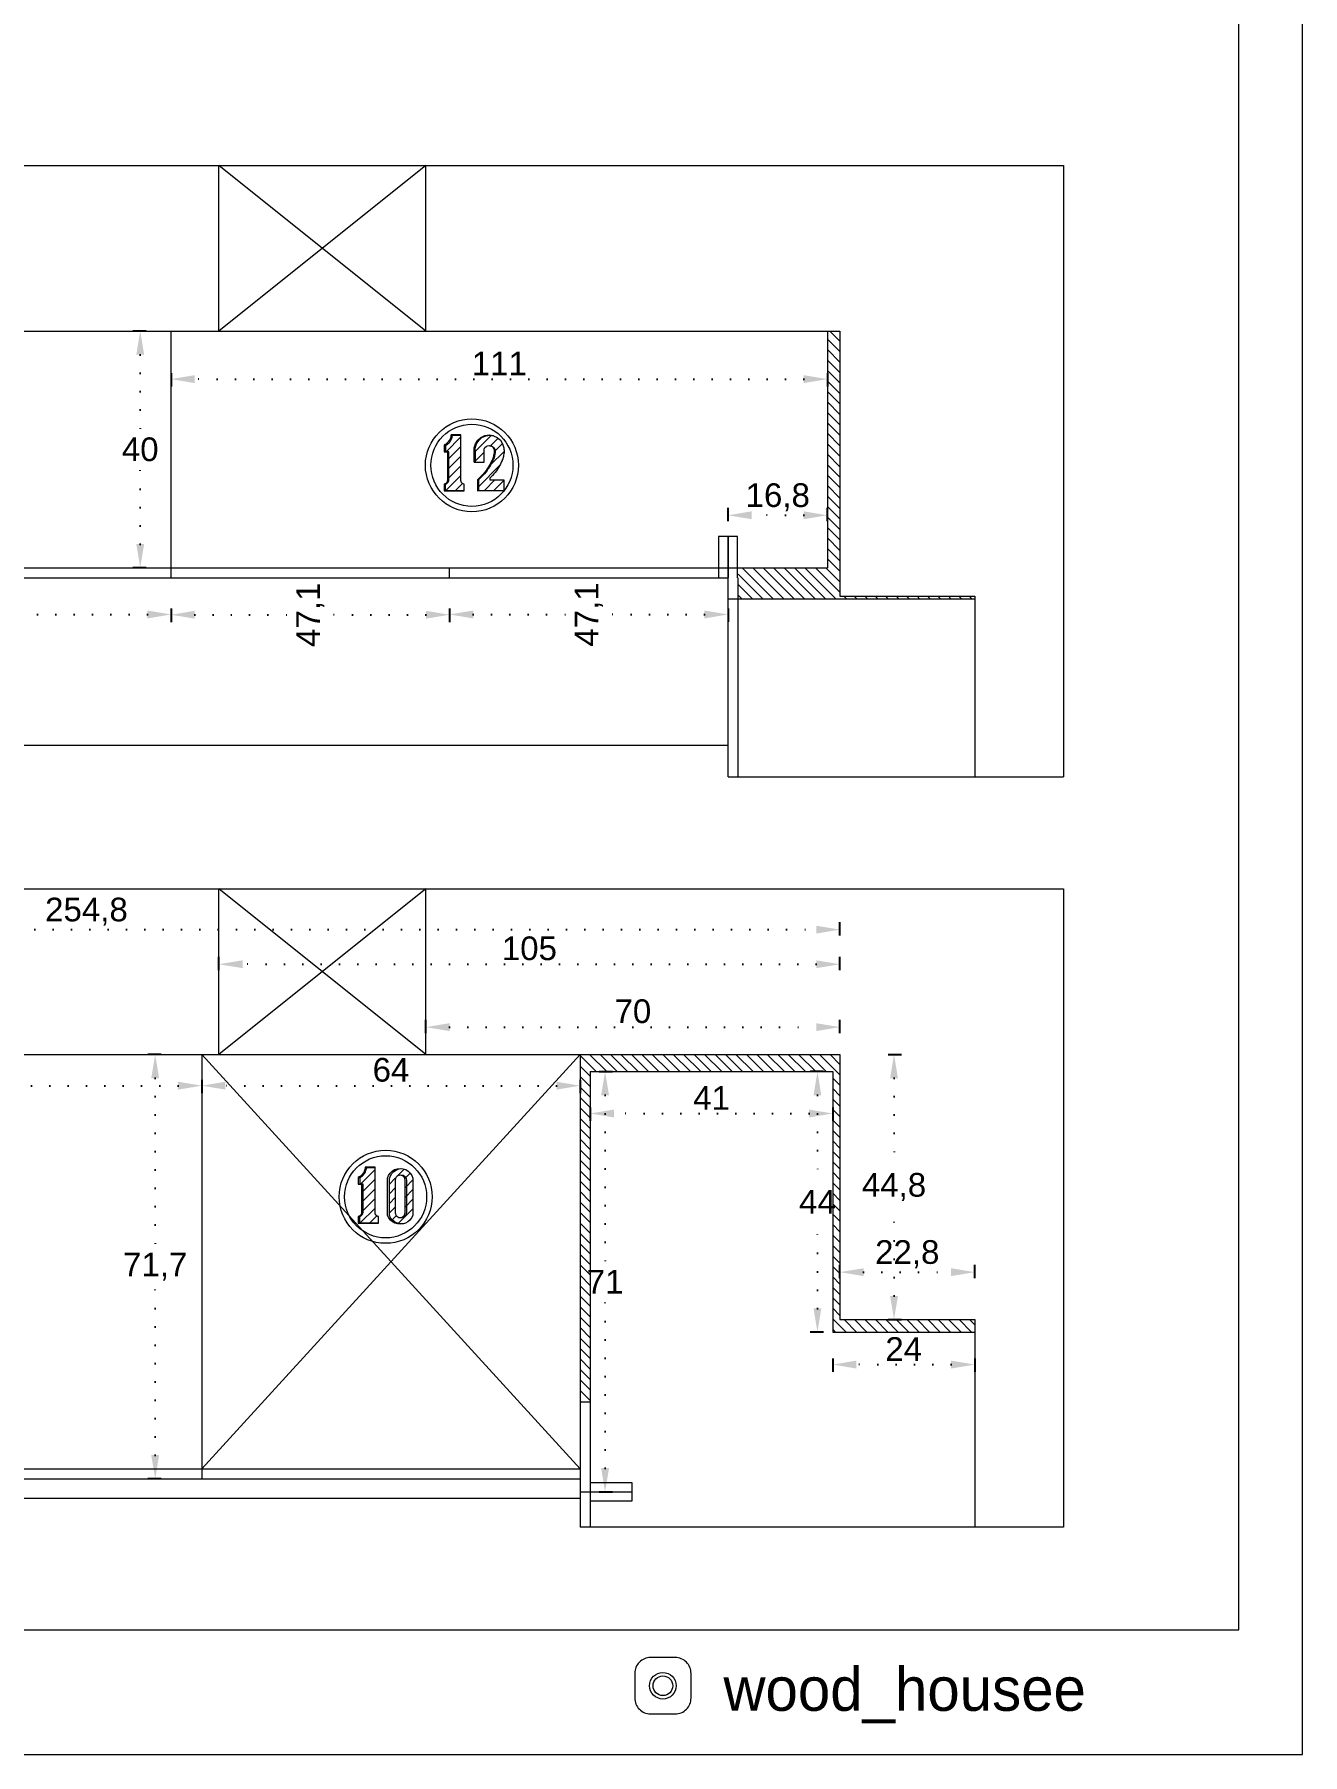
# Model space of a CAD drawing. Header units: inches. Extents: x 352 to 11605, y -941 to 2503.
# Drawn here: x 7862.2 to 8076.6, y -153.6 to 137.1 of the extents above; entities that cross this region are included whole.
import ezdxf

# ---------------------------------------------------------------- set-up
doc = ezdxf.new("R2010")
doc.units = ezdxf.units.IN
doc.header["$MEASUREMENT"] = 0
doc.linetypes.add('ACAD_ISO07W100', pattern=[3, 0, -3])
doc.styles.get("Standard").update_dxf_attribs({"font": 'arial.ttf'})
doc.dimstyles.new('ISO-25', dxfattribs={"dimtxt": 4, "dimasz": 4, "dimexe": 1.25, "dimexo": 0.625, "dimtad": 1, "dimtih": 1, "dimtoh": 1, "dimdec": 1, "dimtxsty": 'Standard', "dimcen": 2.5, "dimadec": 0, "dimazin": 0, "dimtfac": 1, "dimtdec": 1, "dimtmove": 0, "dimatfit": 3, "dimfxl": 1, "dimfxlon": 1, "dimarcsym": 0})
pattern_1 = [(45, (7334.9916, 486.5306), (-0.8148213, 0.8148213), [])]
pattern_2 = [(45, (7384.1355, 610.7488), (-0.8148213, 0.8148213), [])]

# ---------------------------------------------------------------- blocks, each defined once
blk = doc.blocks.new('*D234')
at = {"color": 0, "lineweight": -2, "transparency": 16777216}
for p, q in [((7928.39, -31.7), (7928.39, -29.45)), ((7998.39, -31.7), (7998.39, -29.45))]:
    blk.add_line(p, q, dxfattribs=at)
at = {"color": 0, "linetype": 'ACAD_ISO07W100', "lineweight": -2, "transparency": 16777216}
blk.add_line((7932.39, -30.7), (7994.39, -30.7), dxfattribs=at)
at = {"color": 0, "transparency": 16777216}
for points in [[(7932.39, -30.03), (7932.39, -31.36), (7928.39, -30.7)], [(7994.39, -30.03), (7994.39, -31.36), (7998.39, -30.7)]]:
    blk.add_solid(points, dxfattribs=at)
at = {"layer": 'Defpoints', "color": 0, "transparency": 16777216}
for p in [(7998.39, -30.7), (7928.39, -35.32), (7998.39, -35.32)]:
    blk.add_point(p, dxfattribs=at)
at = {"color": 0, "lineweight": 20, "transparency": 16777216, "insert": (7963.39, -28.03), "char_height": 4, "attachment_point": 5}
blk.add_mtext('70', dxfattribs=at)
blk = doc.blocks.new('*D235')
at = {"color": 0, "lineweight": -2, "transparency": 16777216}
for p, q in [((7893.39, -21.07), (7893.39, -18.82)), ((7998.39, -21.07), (7998.39, -18.82))]:
    blk.add_line(p, q, dxfattribs=at)
at = {"color": 0, "linetype": 'ACAD_ISO07W100', "lineweight": -2, "transparency": 16777216}
blk.add_line((7994.39, -20.07), (7897.39, -20.07), dxfattribs=at)
at = {"color": 0, "transparency": 16777216}
for points in [[(7897.39, -19.4), (7897.39, -20.73), (7893.39, -20.07)], [(7994.39, -19.4), (7994.39, -20.73), (7998.39, -20.07)]]:
    blk.add_solid(points, dxfattribs=at)
at = {"layer": 'Defpoints', "color": 0, "transparency": 16777216}
for p in [(7893.39, -20.07), (7893.39, -35.32), (7998.39, -35.32)]:
    blk.add_point(p, dxfattribs=at)
at = {"color": 0, "lineweight": 20, "transparency": 16777216, "insert": (7945.89, -17.4), "char_height": 4, "attachment_point": 5}
blk.add_mtext('105', dxfattribs=at)
blk = doc.blocks.new('*D236')
at = {"color": 0, "lineweight": -2, "transparency": 16777216}
for p, q in [((7743.59, -15.22), (7743.59, -12.97)), ((7998.39, -15.22), (7998.39, -12.97))]:
    blk.add_line(p, q, dxfattribs=at)
at = {"color": 0, "linetype": 'ACAD_ISO07W100', "lineweight": -2, "transparency": 16777216}
blk.add_line((7747.59, -14.22), (7994.39, -14.22), dxfattribs=at)
at = {"color": 0, "transparency": 16777216}
for points in [[(7747.59, -13.56), (7747.59, -14.89), (7743.59, -14.22)], [(7994.39, -13.56), (7994.39, -14.89), (7998.39, -14.22)]]:
    blk.add_solid(points, dxfattribs=at)
at = {"layer": 'Defpoints', "color": 0, "transparency": 16777216}
for p in [(7998.39, -14.22), (7743.59, -35.32), (7998.39, -35.32)]:
    blk.add_point(p, dxfattribs=at)
at = {"color": 0, "lineweight": 20, "transparency": 16777216, "insert": (7870.99, -11.19), "char_height": 4, "attachment_point": 5}
blk.add_mtext('254,8', dxfattribs=at)
blk = doc.blocks.new('*D238')
at = {"color": 0, "lineweight": -2, "transparency": 16777216}
for p, q in [((8006.55, -35.32), (8008.8, -35.32)), ((8006.55, -80.12), (8008.8, -80.12))]:
    blk.add_line(p, q, dxfattribs=at)
at = {"color": 0, "linetype": 'ACAD_ISO07W100', "lineweight": -2, "transparency": 16777216}
for p, q in [((8007.55, -39.32), (8007.55, -54.69)), ((8007.55, -76.12), (8007.55, -60.75))]:
    blk.add_line(p, q, dxfattribs=at)
at = {"color": 0, "transparency": 16777216}
for points in [[(8006.89, -39.32), (8008.22, -39.32), (8007.55, -35.32)], [(8006.89, -76.12), (8008.22, -76.12), (8007.55, -80.12)]]:
    blk.add_solid(points, dxfattribs=at)
at = {"layer": 'Defpoints', "color": 0, "transparency": 16777216}
for p in [(7998.39, -35.32), (7998.39, -80.12), (8007.55, -80.12)]:
    blk.add_point(p, dxfattribs=at)
at = {"color": 0, "lineweight": 20, "transparency": 16777216, "insert": (8007.55, -57.72), "char_height": 4, "attachment_point": 5}
blk.add_mtext('44,8', dxfattribs=at)
blk = doc.blocks.new('*D219')
at = {"color": 0, "lineweight": -2, "transparency": 16777216}
for p, q in [((7998.39, -73.1), (7998.39, -70.85)), ((8021.19, -73.1), (8021.19, -70.85))]:
    blk.add_line(p, q, dxfattribs=at)
at = {"color": 0, "linetype": 'ACAD_ISO07W100', "lineweight": -2, "transparency": 16777216}
blk.add_line((8002.39, -72.1), (8017.19, -72.1), dxfattribs=at)
at = {"color": 0, "transparency": 16777216}
for points in [[(8002.39, -71.44), (8002.39, -72.77), (7998.39, -72.1)], [(8017.19, -71.44), (8017.19, -72.77), (8021.19, -72.1)]]:
    blk.add_solid(points, dxfattribs=at)
at = {"layer": 'Defpoints', "color": 0, "transparency": 16777216}
for p in [(8021.19, -72.1), (7998.39, -80.12), (8021.19, -80.12)]:
    blk.add_point(p, dxfattribs=at)
at = {"color": 0, "lineweight": 20, "transparency": 16777216, "insert": (8009.79, -69.07), "char_height": 4, "attachment_point": 5}
blk.add_mtext('22,8', dxfattribs=at)
blk = doc.blocks.new('*D221')
at = {"color": 0, "lineweight": -2, "transparency": 16777216}
for p, q in [((7890.49, -39.59), (7890.49, -41.84)), ((7954.49, -39.59), (7954.49, -41.84))]:
    blk.add_line(p, q, dxfattribs=at)
at = {"color": 0, "linetype": 'ACAD_ISO07W100', "lineweight": -2, "transparency": 16777216}
blk.add_line((7950.49, -40.59), (7894.49, -40.59), dxfattribs=at)
at = {"color": 0, "transparency": 16777216}
for points in [[(7894.49, -39.93), (7894.49, -41.26), (7890.49, -40.59)], [(7950.49, -39.93), (7950.49, -41.26), (7954.49, -40.59)]]:
    blk.add_solid(points, dxfattribs=at)
at = {"layer": 'Defpoints', "color": 0, "transparency": 16777216}
for p in [(7890.49, -35.32), (7954.49, -35.32), (7890.49, -40.59)]:
    blk.add_point(p, dxfattribs=at)
at = {"color": 0, "lineweight": 20, "transparency": 16777216, "insert": (7922.49, -37.93), "char_height": 4, "attachment_point": 5}
blk.add_mtext('64', dxfattribs=at)
blk = doc.blocks.new('*D222')
at = {"color": 0, "lineweight": -2, "transparency": 16777216}
for p, q in [((7809.29, -39.59), (7809.29, -41.84)), ((7890.49, -39.59), (7890.49, -41.84))]:
    blk.add_line(p, q, dxfattribs=at)
at = {"color": 0, "linetype": 'ACAD_ISO07W100', "lineweight": -2, "transparency": 16777216}
blk.add_line((7886.49, -40.59), (7813.29, -40.59), dxfattribs=at)
at = {"color": 0, "transparency": 16777216}
for points in [[(7813.29, -39.93), (7813.29, -41.26), (7809.29, -40.59)], [(7886.49, -39.93), (7886.49, -41.26), (7890.49, -40.59)]]:
    blk.add_solid(points, dxfattribs=at)
at = {"layer": 'Defpoints', "color": 0, "transparency": 16777216}
for p in [(7809.29, -35.32), (7890.49, -35.32), (7809.29, -40.59)]:
    blk.add_point(p, dxfattribs=at)
at = {"color": 0, "lineweight": 20, "transparency": 16777216, "insert": (7849.89, -37.57), "char_height": 4, "attachment_point": 5}
blk.add_mtext('81,2', dxfattribs=at)
blk = doc.blocks.new('*D224')
at = {"color": 0, "lineweight": -2, "transparency": 16777216}
for p, q in [((7795.29, 40.04), (7795.29, 37.79)), ((7885.29, 40.04), (7885.29, 37.79))]:
    blk.add_line(p, q, dxfattribs=at)
at = {"color": 0, "linetype": 'ACAD_ISO07W100', "lineweight": -2, "transparency": 16777216}
for p, q in [((7799.29, 39.04), (7837.62, 39.04)), ((7881.29, 39.04), (7842.96, 39.04))]:
    blk.add_line(p, q, dxfattribs=at)
at = {"color": 0, "transparency": 16777216}
for points in [[(7799.29, 38.37), (7799.29, 39.71), (7795.29, 39.04)], [(7881.29, 38.37), (7881.29, 39.71), (7885.29, 39.04)]]:
    blk.add_solid(points, dxfattribs=at)
at = {"layer": 'Defpoints', "color": 0, "transparency": 16777216}
for p in [(7795.29, 45.23), (7885.29, 45.23), (7885.29, 39.04)]:
    blk.add_point(p, dxfattribs=at)
at = {"color": 0, "lineweight": 20, "transparency": 16777216, "insert": (7840.29, 39.04), "char_height": 4, "attachment_point": 5, "rotation": 90}
blk.add_mtext('90', dxfattribs=at)
blk = doc.blocks.new('*D225')
at = {"color": 0, "lineweight": -2, "transparency": 16777216}
for p, q in [((7885.29, 39.99), (7885.29, 37.74)), ((7932.39, 39.99), (7932.39, 37.74))]:
    blk.add_line(p, q, dxfattribs=at)
at = {"color": 0, "linetype": 'ACAD_ISO07W100', "lineweight": -2, "transparency": 16777216}
for p, q in [((7889.29, 38.99), (7905.81, 38.99)), ((7928.39, 38.99), (7911.87, 38.99))]:
    blk.add_line(p, q, dxfattribs=at)
at = {"color": 0, "transparency": 16777216}
for points in [[(7889.29, 38.33), (7889.29, 39.66), (7885.29, 38.99)], [(7928.39, 38.33), (7928.39, 39.66), (7932.39, 38.99)]]:
    blk.add_solid(points, dxfattribs=at)
at = {"layer": 'Defpoints', "color": 0, "transparency": 16777216}
for p in [(7932.39, 45.23), (7885.29, 43.53), (7932.39, 38.99)]:
    blk.add_point(p, dxfattribs=at)
at = {"color": 0, "lineweight": 20, "transparency": 16777216, "insert": (7908.84, 38.99), "char_height": 4, "attachment_point": 5, "rotation": 90}
blk.add_mtext('47,1', dxfattribs=at)
blk = doc.blocks.new('*D226')
at = {"color": 0, "lineweight": -2, "transparency": 16777216}
for p, q in [((7932.39, 40.04), (7932.39, 37.79)), ((7979.49, 40.04), (7979.49, 37.79))]:
    blk.add_line(p, q, dxfattribs=at)
at = {"color": 0, "linetype": 'ACAD_ISO07W100', "lineweight": -2, "transparency": 16777216}
for p, q in [((7936.39, 39.04), (7952.91, 39.04)), ((7975.49, 39.04), (7958.97, 39.04))]:
    blk.add_line(p, q, dxfattribs=at)
at = {"color": 0, "transparency": 16777216}
for points in [[(7936.39, 38.37), (7936.39, 39.71), (7932.39, 39.04)], [(7975.49, 38.37), (7975.49, 39.71), (7979.49, 39.04)]]:
    blk.add_solid(points, dxfattribs=at)
at = {"layer": 'Defpoints', "color": 0, "transparency": 16777216}
for p in [(7932.39, 45.23), (7979.49, 45.23), (7979.49, 39.04)]:
    blk.add_point(p, dxfattribs=at)
at = {"color": 0, "lineweight": 20, "transparency": 16777216, "insert": (7955.94, 39.04), "char_height": 4, "attachment_point": 5, "rotation": 90}
blk.add_mtext('47,1', dxfattribs=at)
blk = doc.blocks.new('*D216')
at = {"color": 0, "lineweight": -2, "transparency": 16777216}
for p, q in [((7997.19, -86.72), (7997.19, -88.97)), ((8021.19, -86.72), (8021.19, -88.97))]:
    blk.add_line(p, q, dxfattribs=at)
at = {"color": 0, "linetype": 'ACAD_ISO07W100', "lineweight": -2, "transparency": 16777216}
blk.add_line((8017.19, -87.72), (8001.19, -87.72), dxfattribs=at)
at = {"color": 0, "transparency": 16777216}
for points in [[(8001.19, -87.05), (8001.19, -88.39), (7997.19, -87.72)], [(8017.19, -87.05), (8017.19, -88.39), (8021.19, -87.72)]]:
    blk.add_solid(points, dxfattribs=at)
at = {"layer": 'Defpoints', "color": 0, "transparency": 16777216}
for p in [(7997.19, -82.12), (8021.19, -82.12), (7997.19, -87.72)]:
    blk.add_point(p, dxfattribs=at)
at = {"color": 0, "lineweight": 20, "transparency": 16777216, "insert": (8009.19, -85.09), "char_height": 4, "attachment_point": 5}
blk.add_mtext('24', dxfattribs=at)
blk = doc.blocks.new('*D217')
at = {"color": 0, "lineweight": -2, "transparency": 16777216}
for p, q in [((7995.6, -38.22), (7993.35, -38.22)), ((7995.6, -82.22), (7993.35, -82.22))]:
    blk.add_line(p, q, dxfattribs=at)
at = {"color": 0, "linetype": 'ACAD_ISO07W100', "lineweight": -2, "transparency": 16777216}
for p, q in [((7994.6, -42.22), (7994.6, -57.59)), ((7994.6, -78.22), (7994.6, -62.84))]:
    blk.add_line(p, q, dxfattribs=at)
at = {"color": 0, "transparency": 16777216}
for points in [[(7993.93, -42.22), (7995.26, -42.22), (7994.6, -38.22)], [(7993.93, -78.22), (7995.26, -78.22), (7994.6, -82.22)]]:
    blk.add_solid(points, dxfattribs=at)
at = {"layer": 'Defpoints', "color": 0, "transparency": 16777216}
for p in [(7994.6, -38.22), (7997.19, -38.22), (7997.19, -82.22)]:
    blk.add_point(p, dxfattribs=at)
at = {"color": 0, "lineweight": 20, "transparency": 16777216, "insert": (7994.6, -60.22), "char_height": 4, "attachment_point": 5}
blk.add_mtext('44', dxfattribs=at)
blk = doc.blocks.new('*D218')
at = {"color": 0, "lineweight": -2, "transparency": 16777216}
for p, q in [((7956.19, -44.29), (7956.19, -46.54)), ((7997.19, -44.29), (7997.19, -46.54))]:
    blk.add_line(p, q, dxfattribs=at)
at = {"color": 0, "linetype": 'ACAD_ISO07W100', "lineweight": -2, "transparency": 16777216}
blk.add_line((7993.19, -45.29), (7960.19, -45.29), dxfattribs=at)
at = {"color": 0, "transparency": 16777216}
for points in [[(7960.19, -44.63), (7960.19, -45.96), (7956.19, -45.29)], [(7993.19, -44.63), (7993.19, -45.96), (7997.19, -45.29)]]:
    blk.add_solid(points, dxfattribs=at)
at = {"layer": 'Defpoints', "color": 0, "transparency": 16777216}
for p in [(7956.19, -38.22), (7997.19, -38.22), (7956.19, -45.29)]:
    blk.add_point(p, dxfattribs=at)
at = {"color": 0, "lineweight": 20, "transparency": 16777216, "insert": (7976.69, -42.66), "char_height": 4, "attachment_point": 5}
blk.add_mtext('41', dxfattribs=at)
blk = doc.blocks.new('*D227')
at = {"color": 0, "lineweight": -2, "transparency": 16777216}
for p, q in [((7957.69, -38.22), (7959.94, -38.22)), ((7957.69, -109.22), (7959.94, -109.22))]:
    blk.add_line(p, q, dxfattribs=at)
at = {"color": 0, "linetype": 'ACAD_ISO07W100', "lineweight": -2, "transparency": 16777216}
for p, q in [((7958.69, -42.22), (7958.69, -71.08)), ((7958.69, -105.22), (7958.69, -76.35))]:
    blk.add_line(p, q, dxfattribs=at)
at = {"color": 0, "transparency": 16777216}
for points in [[(7958.02, -42.22), (7959.36, -42.22), (7958.69, -38.22)], [(7958.02, -105.22), (7959.36, -105.22), (7958.69, -109.22)]]:
    blk.add_solid(points, dxfattribs=at)
at = {"layer": 'Defpoints', "color": 0, "transparency": 16777216}
for p in [(7956.19, -38.22), (7958.69, -38.22), (7956.19, -109.22)]:
    blk.add_point(p, dxfattribs=at)
at = {"color": 0, "lineweight": 20, "transparency": 16777216, "insert": (7958.69, -73.72), "char_height": 4, "attachment_point": 5}
blk.add_mtext('71', dxfattribs=at)
blk = doc.blocks.new('*D228')
at = {"color": 0, "lineweight": -2, "transparency": 16777216}
for p, q in [((7885.29, 79.81), (7885.29, 77.56)), ((7996.29, 79.81), (7996.29, 77.56))]:
    blk.add_line(p, q, dxfattribs=at)
at = {"color": 0, "linetype": 'ACAD_ISO07W100', "lineweight": -2, "transparency": 16777216}
blk.add_line((7992.29, 78.81), (7889.29, 78.81), dxfattribs=at)
at = {"color": 0, "transparency": 16777216}
for points in [[(7889.29, 79.48), (7889.29, 78.14), (7885.29, 78.81)], [(7992.29, 79.48), (7992.29, 78.14), (7996.29, 78.81)]]:
    blk.add_solid(points, dxfattribs=at)
at = {"layer": 'Defpoints', "color": 0, "transparency": 16777216}
for p in [(7885.29, 86.93), (7996.29, 86.93), (7885.29, 78.81)]:
    blk.add_point(p, dxfattribs=at)
at = {"color": 0, "lineweight": 20, "transparency": 16777216, "insert": (7940.79, 81.44), "char_height": 4, "attachment_point": 5}
blk.add_mtext('111', dxfattribs=at)
blk = doc.blocks.new('*D229')
at = {"color": 0, "lineweight": -2, "transparency": 16777216}
for p, q in [((7979.49, 54.8), (7979.49, 57.05)), ((7996.29, 54.8), (7996.29, 57.05))]:
    blk.add_line(p, q, dxfattribs=at)
at = {"color": 0, "linetype": 'ACAD_ISO07W100', "lineweight": -2, "transparency": 16777216}
blk.add_line((7992.29, 55.8), (7983.49, 55.8), dxfattribs=at)
at = {"color": 0, "transparency": 16777216}
for points in [[(7983.49, 56.47), (7983.49, 55.14), (7979.49, 55.8)], [(7992.29, 56.47), (7992.29, 55.14), (7996.29, 55.8)]]:
    blk.add_solid(points, dxfattribs=at)
at = {"layer": 'Defpoints', "color": 0, "transparency": 16777216}
for p in [(7979.49, 55.8), (7996.29, 46.93), (7979.49, 45.23)]:
    blk.add_point(p, dxfattribs=at)
at = {"color": 0, "lineweight": 20, "transparency": 16777216, "insert": (7987.89, 58.83), "char_height": 4, "attachment_point": 5}
blk.add_mtext('16,8', dxfattribs=at)
blk = doc.blocks.new('*D239')
at = {"color": 0, "lineweight": -2, "transparency": 16777216}
for p, q in [((7883.62, -35.32), (7881.37, -35.32)), ((7883.62, -107.02), (7881.37, -107.02))]:
    blk.add_line(p, q, dxfattribs=at)
at = {"color": 0, "linetype": 'ACAD_ISO07W100', "lineweight": -2, "transparency": 16777216}
for p, q in [((7882.62, -39.32), (7882.62, -68.14)), ((7882.62, -103.02), (7882.62, -74.2))]:
    blk.add_line(p, q, dxfattribs=at)
at = {"color": 0, "transparency": 16777216}
for points in [[(7881.95, -39.32), (7883.28, -39.32), (7882.62, -35.32)], [(7881.95, -103.02), (7883.28, -103.02), (7882.62, -107.02)]]:
    blk.add_solid(points, dxfattribs=at)
at = {"layer": 'Defpoints', "color": 0, "transparency": 16777216}
for p in [(7882.62, -35.32), (7890.49, -35.32), (7890.49, -107.02)]:
    blk.add_point(p, dxfattribs=at)
at = {"color": 0, "lineweight": 20, "transparency": 16777216, "insert": (7882.62, -71.17), "char_height": 4, "attachment_point": 5}
blk.add_mtext('71,7', dxfattribs=at)
blk = doc.blocks.new('*D491')
at = {"color": 0, "lineweight": -2, "transparency": 16777216}
for p, q in [((7881.08, 86.93), (7878.83, 86.93)), ((7881.08, 46.93), (7878.83, 46.93))]:
    blk.add_line(p, q, dxfattribs=at)
at = {"color": 0, "linetype": 'ACAD_ISO07W100', "lineweight": -2, "transparency": 16777216}
for p, q in [((7880.08, 82.93), (7880.08, 69.6)), ((7880.08, 50.93), (7880.08, 64.27))]:
    blk.add_line(p, q, dxfattribs=at)
at = {"color": 0, "transparency": 16777216}
for points in [[(7879.42, 82.93), (7880.75, 82.93), (7880.08, 86.93)], [(7879.42, 50.93), (7880.75, 50.93), (7880.08, 46.93)]]:
    blk.add_solid(points, dxfattribs=at)
at = {"layer": 'Defpoints', "color": 0, "transparency": 16777216}
for p in [(7885.29, 86.93), (7880.08, 46.93), (7885.29, 46.93)]:
    blk.add_point(p, dxfattribs=at)
at = {"color": 0, "lineweight": 20, "transparency": 16777216, "insert": (7880.08, 66.93), "char_height": 4, "attachment_point": 5}
blk.add_mtext('40', dxfattribs=at)

msp = doc.modelspace()

# ---------------------------------------------------------------- hatches: boundary and pattern name
at = {"lineweight": 20}
h = msp.add_hatch(dxfattribs=at)
h.set_pattern_fill('ANSI31', color=256, scale=10, angle=-90)
h.set_pattern_definition([(315, (7318.764, 5705.7614), (0.88388348, 0.88388348), [])])
h.paths.add_polyline_path([(8021.19, 41.63), (8021.19, 42.13), (7998.39, 42.13), (7998.39, 86.93), (7996.29, 86.93), (7996.29, 46.93), (7981.19, 46.93), (7981.19, 41.63)])
h.paths.add_polyline_path([(7984.78, 45.23), (7990.96, 45.23)], flags=16)
h = msp.add_hatch(dxfattribs=at)
h.set_pattern_fill('ANSI31', color=256, scale=9.218651)
h.set_pattern_definition(pattern_2)
h.paths.add_polyline_path([(7934.72, 61.09), (7934.65, 61.12), (7934.58, 61.17), (7934.52, 61.21), (7934.47, 61.27), (7934.42, 61.33), (7934.38, 61.4), (7934.35, 61.47), (7934.33, 61.54), (7934.31, 61.62), (7934.31, 61.69), (7934.31, 69.33), (7932.88, 69.33), (7932.85, 69.16), (7932.82, 68.98), (7932.77, 68.81), (7932.7, 68.64), (7932.62, 68.48), (7932.52, 68.33), (7932.42, 68.18), (7932.3, 68.05), (7932.17, 67.92), (7932.03, 67.81), (7931.88, 67.71), (7931.72, 67.63), (7931.72, 66.55), (7932.03, 66.55), (7932.27, 66.53), (7932.27, 61.72), (7932.26, 61.65), (7932.24, 61.58), (7932.22, 61.51), (7932.18, 61.44), (7932.14, 61.38), (7932.1, 61.32), (7932.05, 61.26), (7931.99, 61.21), (7931.93, 61.17), (7931.86, 61.14), (7931.79, 61.11), (7931.72, 61.09), (7931.72, 59.99), (7934.86, 59.99), (7934.86, 61.05), (7934.79, 61.07)])
h = msp.add_hatch(dxfattribs=at)
h.set_pattern_fill('ANSI31', color=256, scale=9.218651)
h.set_pattern_definition(pattern_2)
h.paths.add_polyline_path([(7941.57, 61.78), (7939.21, 61.78), (7939.21, 62.06), (7939.45, 62.29), (7939.68, 62.53), (7939.9, 62.78), (7940.12, 63.04), (7940.31, 63.3), (7940.5, 63.58), (7940.68, 63.86), (7940.85, 64.15), (7941, 64.44), (7941.14, 64.75), (7941.27, 65.05), (7941.31, 65.17), (7941.39, 65.36), (7941.45, 65.56), (7941.5, 65.76), (7941.54, 65.96), (7941.57, 66.16), (7941.6, 66.37), (7941.61, 66.57), (7941.6, 66.78), (7941.59, 66.98), (7941.57, 67.19), (7941.37, 67.89), (7940.98, 68.5), (7940.44, 68.97), (7939.85, 69.24), (7939.23, 69.33), (7938.52, 69.23), (7937.87, 68.93), (7937.33, 68.46), (7936.95, 67.86), (7936.75, 67.17), (7936.76, 66.45), (7936.76, 64.8), (7938.23, 64.8), (7938.23, 66.97), (7938.37, 67.23), (7938.56, 67.41), (7938.8, 67.53), (7939.07, 67.58), (7939.23, 67.55), (7939.33, 67.53), (7939.33, 67.53), (7939.49, 67.51), (7939.73, 67.39), (7939.92, 67.2), (7940.04, 66.97), (7940.09, 66.71), (7940.09, 66.54), (7940.08, 66.38), (7940.07, 66.21), (7940.04, 66.04), (7940.01, 65.88), (7939.97, 65.72), (7939.92, 65.56), (7939.87, 65.4), (7939.8, 65.24), (7939.73, 65.09), (7939.65, 64.92), (7939.49, 64.6), (7939.32, 64.29), (7939.14, 63.98), (7938.94, 63.68), (7938.73, 63.39), (7938.52, 63.1), (7938.29, 62.83), (7938.05, 62.56), (7937.8, 62.3), (7937.54, 62.05), (7937.28, 61.81), (7937.28, 59.99), (7941.57, 59.99)])
h = msp.add_hatch(dxfattribs=at)
h.set_pattern_fill('ANSI31', color=256, scale=10, angle=-90)
h.set_pattern_definition([(315, (7318.764, 5081.5018), (0.88388348, 0.88388348), [])])
h.paths.add_polyline_path([(7954.49, -35.32), (7954.49, -94.02), (7956.19, -94.02), (7956.19, -38.22), (7997.19, -38.22), (7997.19, -82.22), (8021.19, -82.22), (8021.19, -80.12), (7998.39, -80.12), (7998.39, -35.32)])
h = msp.add_hatch(dxfattribs=at)
h.set_pattern_fill('ANSI31', color=256, scale=9.218651)
h.set_pattern_definition(pattern_1)
h.paths.add_polyline_path([(7920.2, -62.66), (7920.13, -62.63), (7920.07, -62.59), (7920.01, -62.54), (7919.95, -62.49), (7919.91, -62.43), (7919.87, -62.36), (7919.84, -62.29), (7919.81, -62.22), (7919.8, -62.14), (7919.8, -62.06), (7919.8, -54.42), (7918.36, -54.42), (7918.34, -54.6), (7918.3, -54.78), (7918.25, -54.95), (7918.19, -55.12), (7918.11, -55.28), (7918.01, -55.43), (7917.9, -55.57), (7917.78, -55.71), (7917.65, -55.83), (7917.51, -55.94), (7917.36, -56.04), (7917.21, -56.13), (7917.21, -57.21), (7917.52, -57.21), (7917.76, -57.23), (7917.76, -62.03), (7917.75, -62.11), (7917.73, -62.18), (7917.7, -62.25), (7917.67, -62.32), (7917.63, -62.38), (7917.58, -62.44), (7917.53, -62.49), (7917.48, -62.54), (7917.41, -62.58), (7917.35, -62.62), (7917.28, -62.65), (7917.21, -62.67), (7917.21, -63.77), (7920.35, -63.77), (7920.35, -62.71), (7920.28, -62.69)])
h = msp.add_hatch(dxfattribs=at)
h.set_pattern_fill('ANSI31', color=256, scale=9.218651)
h.set_pattern_definition(pattern_1)
h.paths.add_polyline_path([(7922.22, -56.26), (7922.22, -62.49), (7922.42, -62.9), (7922.7, -63.26), (7923.04, -63.55), (7923.44, -63.77), (7923.88, -63.91), (7924.33, -63.95), (7924.58, -63.93), (7924.94, -63.82), (7925.34, -63.6), (7925.69, -63.3), (7925.97, -62.93), (7926.17, -62.52), (7926.17, -56.23), (7926.01, -55.77), (7925.74, -55.37), (7925.39, -55.03), (7924.98, -54.78), (7924.57, -54.64), (7924.33, -54.61), (7923.85, -54.66), (7923.4, -54.82), (7922.99, -55.07), (7922.65, -55.41), (7922.38, -55.81)])
h.paths.add_polyline_path([(7924.86, -62.45), (7924.16, -62.99), (7923.29, -62.63), (7923.22, -62.06), (7923.22, -56.14), (7923.92, -55.6), (7924.24, -55.74), (7924.61, -55.78), (7924.86, -56.39)], flags=16)

# ---------------------------------------------------------------- linework, layer by layer
for p, q in [((7683.39, 114.93), (8036.19, 114.93)), ((7893.39, 86.93), (7893.39, 114.93)), ((7928.39, 86.93), (7893.39, 114.93)), ((7928.39, 114.93), (7893.39, 86.93)), ((7928.39, 86.93), (7928.39, 114.93)), ((8036.19, 114.93), (8036.19, 11.61)), ((7743.59, 86.93), (7998.39, 86.93)), ((7885.29, 45.23), (7885.29, 86.93)), ((7996.29, 86.93), (7996.29, 46.93)), ((7998.39, 86.93), (7998.39, 42.13)), ((7931.72, 67.63), (7931.72, 66.55)), ((7931.72, 59.99), (7934.86, 59.99)), ((7979.49, 52.23), (7977.89, 52.23)), ((7977.89, 52.23), (7977.89, 45.23)), ((7979.49, 45.23), (7979.49, 52.23)), ((7981.09, 52.23), (7979.49, 52.23)), ((7979.49, 52.23), (7979.49, 45.23)), ((7981.09, 45.23), (7981.09, 52.23)), ((7745.29, 46.93), (7996.29, 46.93)), ((7932.39, 45.23), (7932.39, 46.93)), ((7745.29, 45.23), (7885.29, 45.23)), ((7885.29, 45.23), (7979.49, 45.23)), ((7979.49, 11.61), (7979.49, 45.23)), ((7981.19, 11.61), (7981.19, 45.23)), ((8021.19, 41.63), (7979.49, 41.63)), ((7998.39, 42.13), (8021.19, 42.13)), ((8021.19, 42.13), (8021.19, 11.61)), ((7745.29, 16.93), (7979.49, 16.93)), ((7979.49, 11.61), (8036.19, 11.61)), ((7683.39, -7.32), (8036.19, -7.32)), ((7893.39, -35.32), (7893.39, -7.32)), ((7928.39, -35.32), (7893.39, -7.32)), ((7928.39, -7.32), (7893.39, -35.32)), ((7928.39, -35.32), (7928.39, -7.32)), ((8036.19, -7.32), (8036.19, -115.2)), ((7743.59, -35.32), (7998.39, -35.32)), ((7890.49, -35.32), (7890.49, -107.02)), ((7954.49, -35.32), (7890.49, -105.32)), ((7890.49, -35.32), (7954.49, -105.32)), ((7954.49, -35.32), (7954.49, -115.2)), ((7998.39, -35.32), (7998.39, -80.12)), ((7956.19, -38.22), (7997.19, -38.22)), ((7956.19, -38.22), (7956.19, -115.2)), ((7997.19, -38.22), (7997.19, -82.22)), ((7917.21, -56.13), (7917.21, -57.21)), ((7917.21, -63.77), (7920.35, -63.77)), ((7998.39, -80.12), (8021.19, -80.12)), ((8021.19, -80.12), (8021.19, -115.2)), ((7997.19, -82.22), (8021.19, -82.22)), ((7954.49, -94.02), (7956.19, -94.02)), ((7745.29, -105.32), (7954.49, -105.32)), ((7745.29, -107.02), (7954.49, -107.02)), ((7954.49, -107.02), (7954.49, -109.02)), ((7743.59, -110.32), (7954.49, -110.32)), ((7954.49, -109.22), (7956.19, -109.22)), ((7956.19, -107.62), (7963.19, -107.62)), ((7956.19, -109.22), (7963.19, -109.22)), ((7963.19, -107.62), (7963.19, -110.82)), ((7963.19, -110.82), (7956.19, -110.82)), ((8036.19, -115.2), (7954.49, -115.2))]:
    msp.add_line(p, q, dxfattribs=at)
for points in [[(7624.11, 486.39), (7624.11, -153.63), (8076.64, -153.63), (8076.64, 486.39)], [(7634.88, 475.61), (7634.88, -132.55), (8065.87, -132.55), (8065.87, 475.61)], [(7925.69, -63.3), (7925.34, -63.6), (7924.94, -63.82), (7924.58, -63.93), (7924.5, -63.96), (7924.04, -64), (7923.58, -63.96), (7923.14, -63.82), (7922.74, -63.6), (7922.39, -63.3), (7922.11, -62.93), (7921.9, -62.52), (7921.9, -56.23), (7922.07, -55.77), (7922.34, -55.37), (7922.69, -55.03), (7923.1, -54.78), (7923.56, -54.62), (7924.04, -54.56), (7924.52, -54.62), (7924.57, -54.64), (7924.98, -54.78), (7925.39, -55.03), (7925.74, -55.37), (7926.01, -55.77), (7926.17, -56.23), (7926.17, -62.52), (7925.97, -62.93)]]:
    msp.add_lwpolyline(points, close=True, dxfattribs=at)
for points in [[(7931.48, 59.94), (7934.86, 59.94), (7934.86, 59.99), (7934.86, 61.05), (7934.79, 61.07), (7934.72, 61.09), (7934.65, 61.12), (7934.58, 61.17), (7934.52, 61.21), (7934.47, 61.27), (7934.42, 61.33), (7934.38, 61.4), (7934.35, 61.47), (7934.33, 61.54), (7934.31, 61.62), (7934.31, 61.69), (7934.31, 69.33), (7934.31, 69.38), (7932.64, 69.38), (7932.62, 69.2), (7932.59, 69.02), (7932.53, 68.85), (7932.47, 68.68), (7932.39, 68.52), (7932.29, 68.36), (7932.18, 68.22), (7932.06, 68.08), (7931.93, 67.96), (7931.79, 67.84), (7931.64, 67.74), (7931.48, 67.66), (7931.48, 66.55), (7931.72, 66.55), (7932.03, 66.55), (7932.03, 61.69), (7932.02, 61.62), (7932, 61.55), (7931.98, 61.47), (7931.94, 61.41), (7931.91, 61.34), (7931.86, 61.28), (7931.81, 61.23), (7931.75, 61.18), (7931.69, 61.14), (7931.62, 61.1), (7931.55, 61.07), (7931.48, 61.05), (7931.48, 59.94), (7931.72, 59.99), (7931.72, 61.09), (7931.79, 61.11), (7931.86, 61.14), (7931.93, 61.17), (7931.99, 61.21), (7932.05, 61.26), (7932.1, 61.32), (7932.14, 61.38), (7932.18, 61.44), (7932.22, 61.51), (7932.24, 61.58), (7932.26, 61.65), (7932.27, 61.72), (7932.27, 66.53), (7932.03, 66.55)], [(7931.48, 67.66), (7931.72, 67.63), (7931.88, 67.71), (7932.03, 67.81), (7932.17, 67.92), (7932.3, 68.05), (7932.42, 68.18), (7932.52, 68.33), (7932.62, 68.48), (7932.7, 68.64), (7932.77, 68.81), (7932.82, 68.98), (7932.85, 69.16), (7932.88, 69.33)], [(7932.64, 69.38), (7932.88, 69.33), (7934.31, 69.33)], [(7936.57, 64.8), (7936.57, 66.47), (7936.56, 67.19), (7936.76, 67.89), (7937.15, 68.5), (7937.69, 68.97), (7938.35, 69.28), (7939.07, 69.38), (7939.78, 69.28), (7939.85, 69.24), (7940.44, 68.97), (7940.98, 68.5), (7941.37, 67.89), (7941.57, 67.19), (7941.59, 66.98), (7941.6, 66.78), (7941.61, 66.57), (7941.6, 66.37), (7941.57, 66.16), (7941.54, 65.96), (7941.5, 65.76), (7941.45, 65.56), (7941.39, 65.36), (7941.31, 65.17), (7941.27, 65.05), (7941.14, 64.75), (7941, 64.44), (7940.85, 64.15), (7940.68, 63.86), (7940.5, 63.58), (7940.31, 63.3), (7940.12, 63.04), (7939.9, 62.78), (7939.68, 62.53), (7939.45, 62.29), (7939.21, 62.06), (7939.21, 61.78), (7941.57, 61.78), (7941.57, 59.99), (7941.57, 59.94), (7937.09, 59.94)], [(7936.57, 64.8), (7936.76, 64.8), (7938.23, 64.8), (7938.23, 66.92), (7938.25, 66.99), (7938.37, 67.23), (7938.56, 67.41), (7938.8, 67.53), (7939.07, 67.58), (7939.23, 67.55), (7939.33, 67.53), (7939.33, 67.53)], [(7936.76, 64.8), (7936.76, 66.45), (7936.75, 67.17), (7936.95, 67.86), (7937.33, 68.46), (7937.87, 68.93), (7938.52, 69.23), (7939.23, 69.33), (7939.85, 69.24)], [(7939.76, 67.23), (7939.89, 66.99), (7939.93, 66.73), (7939.93, 66.56), (7939.93, 66.39), (7939.91, 66.22), (7939.88, 66.06), (7939.85, 65.89), (7939.81, 65.73), (7939.76, 65.56), (7939.71, 65.41), (7939.64, 65.25), (7939.57, 65.1), (7939.49, 64.92), (7939.33, 64.6), (7939.16, 64.28), (7938.97, 63.97), (7938.77, 63.67), (7938.56, 63.37), (7938.34, 63.09), (7938.11, 62.81), (7937.87, 62.54), (7937.62, 62.28), (7937.36, 62.03), (7937.09, 61.78), (7937.09, 59.94), (7937.28, 59.99), (7941.57, 59.99)], [(7939.76, 67.23), (7939.57, 67.41), (7939.33, 67.53), (7939.49, 67.51), (7939.73, 67.39), (7939.92, 67.2), (7940.04, 66.97), (7940.09, 66.71), (7940.09, 66.54), (7940.08, 66.38), (7940.07, 66.21), (7940.04, 66.04), (7940.01, 65.88), (7939.97, 65.72), (7939.92, 65.56), (7939.87, 65.4), (7939.8, 65.24), (7939.73, 65.09), (7939.65, 64.92), (7939.49, 64.6), (7939.32, 64.29), (7939.14, 63.98), (7938.94, 63.68), (7938.73, 63.39), (7938.52, 63.1), (7938.29, 62.83), (7938.05, 62.56), (7937.8, 62.3), (7937.54, 62.05), (7937.28, 61.81)], [(7937.09, 61.78), (7937.28, 61.81), (7937.28, 59.99)], [(7916.96, -63.82), (7920.35, -63.82), (7920.35, -63.77), (7920.35, -62.71), (7920.28, -62.69), (7920.2, -62.66), (7920.13, -62.63), (7920.07, -62.59), (7920.01, -62.54), (7919.95, -62.49), (7919.91, -62.43), (7919.87, -62.36), (7919.84, -62.29), (7919.81, -62.22), (7919.8, -62.14), (7919.8, -62.06), (7919.8, -54.42), (7919.8, -54.38), (7918.13, -54.38), (7918.11, -54.56), (7918.07, -54.74), (7918.02, -54.91), (7917.95, -55.08), (7917.87, -55.24), (7917.78, -55.4), (7917.67, -55.54), (7917.55, -55.68), (7917.42, -55.8), (7917.27, -55.91), (7917.12, -56.01), (7916.96, -56.1), (7916.96, -57.21), (7917.21, -57.21), (7917.52, -57.21), (7917.52, -62.06), (7917.51, -62.14), (7917.49, -62.21), (7917.46, -62.28), (7917.43, -62.35), (7917.39, -62.41), (7917.35, -62.47), (7917.29, -62.53), (7917.23, -62.58), (7917.17, -62.62), (7917.11, -62.66), (7917.04, -62.68), (7916.96, -62.71), (7916.96, -63.82), (7917.21, -63.77), (7917.21, -62.67), (7917.28, -62.65), (7917.35, -62.62), (7917.41, -62.58), (7917.48, -62.54), (7917.53, -62.49), (7917.58, -62.44), (7917.63, -62.38), (7917.67, -62.32), (7917.7, -62.25), (7917.73, -62.18), (7917.75, -62.11), (7917.76, -62.03), (7917.76, -57.23), (7917.52, -57.21)], [(7916.96, -56.1), (7917.21, -56.13), (7917.36, -56.04), (7917.51, -55.94), (7917.65, -55.83), (7917.78, -55.71), (7917.9, -55.57), (7918.01, -55.43), (7918.11, -55.28), (7918.19, -55.12), (7918.25, -54.95), (7918.3, -54.78), (7918.34, -54.6), (7918.36, -54.42)], [(7918.13, -54.38), (7918.36, -54.42), (7919.8, -54.42)], [(7924.58, -63.93), (7924.33, -63.95), (7923.88, -63.91), (7923.44, -63.77), (7923.04, -63.55), (7922.7, -63.26), (7922.42, -62.9), (7922.22, -62.49), (7922.22, -56.26), (7922.38, -55.81), (7922.65, -55.41), (7922.99, -55.07), (7923.4, -54.82), (7923.85, -54.66), (7924.33, -54.61), (7924.57, -54.64)], [(7924.33, -62.84), (7924.54, -62.81), (7924.74, -62.73), (7924.91, -62.6), (7925.03, -62.44), (7925.12, -62.24), (7925.14, -62.03), (7925.14, -56.56), (7925.12, -56.35), (7925.03, -56.15), (7924.91, -55.99), (7924.74, -55.86), (7924.54, -55.78), (7924.33, -55.75), (7924.04, -55.72), (7923.83, -55.74), (7923.63, -55.83), (7923.46, -55.96), (7923.33, -56.13), (7923.25, -56.32), (7923.22, -56.54), (7923.22, -62.06)], [(7923.22, -62.06), (7923.25, -62.27), (7923.33, -62.47), (7923.46, -62.64), (7923.63, -62.77), (7923.83, -62.85), (7924.04, -62.88), (7924.25, -62.85), (7924.45, -62.77), (7924.62, -62.64), (7924.75, -62.47), (7924.83, -62.27), (7924.86, -62.06), (7924.86, -56.54), (7924.83, -56.32), (7924.75, -56.13), (7924.62, -55.96), (7924.45, -55.83), (7924.25, -55.74), (7924.04, -55.72)]]:
    msp.add_lwpolyline(points, dxfattribs=at)
msp.add_lwpolyline([(7966.38, -146.75), (7970.55, -146.75, 0.414214), (7973.23, -144.07), (7973.23, -139.91, 0.414214), (7970.55, -137.23), (7966.38, -137.23, 0.414214), (7963.71, -139.91), (7963.71, -144.07, 0.414214)], format="xyb", close=True, dxfattribs=at)
for centre, radius in [((7936.17, 64.25), 7.86), ((7936.17, 64.25), 6.94), ((7921.58, -59.37), 7.86), ((7921.58, -59.37), 6.94), ((7968.47, -141.99), 2.25), ((7968.47, -141.99), 1.66)]:
    msp.add_circle(centre, radius, dxfattribs=at)

# ---------------------------------------------------------------- texts
at = {"lineweight": 20, "insert": (7978.71, -138.87), "char_height": 7.3594, "attachment_point": 1}
msp.add_mtext_dynamic_manual_height_columns('{\\fPlantagenet Cherokee|b0|i0|c0|p18;wood_housee}', width=1.4415, gutter_width=36.35, heights=[0.227], dxfattribs=at)

# ---------------------------------------------------------------- dimensions: what is measured, and where the dimension line sits
at = {"lineweight": 20}
for base, p1, p2, angle, picture, middle in [((7880.08, 46.93), (7885.29, 86.93), (7885.29, 46.93), 90, '*D491', (7880.08, 66.93)), ((7998.39, -14.22), (7743.59, -35.32), (7998.39, -35.32), 180, '*D236', (7870.99, -11.19)), ((7882.62, -35.32), (7890.49, -107.02), (7890.49, -35.32), 270, '*D239', (7882.62, -71.17)), ((8007.55, -80.12), (7998.39, -35.32), (7998.39, -80.12), 270, '*D238', (8007.55, -57.72)), ((7994.6, -38.22), (7997.19, -82.22), (7997.19, -38.22), 270, '*D217', (7994.6, -60.22)), ((8021.19, -72.1), (7998.39, -80.12), (8021.19, -80.12), 180, '*D219', (8009.79, -69.07))]:
    dim = msp.add_linear_dim(base=base, p1=p1, p2=p2, angle=angle, dimstyle='ISO-25', dxfattribs=at)
    dim.commit()
    dim.dimension.update_dxf_attribs({"geometry": picture, "text_midpoint": middle})
for base, p1, p2, picture, middle in [((7885.29, 78.81), (7996.29, 86.93), (7885.29, 86.93), '*D228', (7940.79, 81.44)), ((7885.29, 39.04), (7795.29, 45.23), (7885.29, 45.23), '*D224', (7840.29, 39.04)), ((7932.39, 38.99), (7885.29, 43.53), (7932.39, 45.23), '*D225', (7908.84, 38.99)), ((7979.49, 39.04), (7932.39, 45.23), (7979.49, 45.23), '*D226', (7955.94, 39.04)), ((7893.39, -20.07), (7998.39, -35.32), (7893.39, -35.32), '*D235', (7945.89, -17.4)), ((7998.39, -30.7), (7928.39, -35.32), (7998.39, -35.32), '*D234', (7963.39, -28.03)), ((7809.29, -40.59), (7890.49, -35.32), (7809.29, -35.32), '*D222', (7849.89, -37.57)), ((7997.19, -87.72), (8021.19, -82.12), (7997.19, -82.12), '*D216', (8009.19, -85.09))]:
    dim = msp.add_linear_dim(base=base, p1=p1, p2=p2, dimstyle='ISO-25', dxfattribs=at)
    dim.commit()
    dim.dimension.update_dxf_attribs({"geometry": picture, "text_midpoint": middle})
for base, p1, p2, picture, middle in [((7979.49, 55.8), (7996.29, 46.93), (7979.49, 45.23), '*D229', (7987.89, 55.8)), ((7956.19, -45.29), (7997.19, -38.22), (7956.19, -38.22), '*D218', (7976.69, -45.29))]:
    dim = msp.add_linear_dim(base=base, p1=p1, p2=p2, dimstyle='ISO-25', dxfattribs=at)
    dim.commit()
    dim.dimension.update_dxf_attribs({"geometry": picture, "text_midpoint": middle, "dimtype": 160})
for base, p1, p2, angle, picture, middle in [((7890.49, -40.59), (7954.49, -35.32), (7890.49, -35.32), 180, '*D221', (7922.49, -40.59)), ((7958.69, -38.22), (7956.19, -109.22), (7956.19, -38.22), 270, '*D227', (7958.69, -73.72))]:
    dim = msp.add_linear_dim(base=base, p1=p1, p2=p2, angle=angle, dimstyle='ISO-25', dxfattribs=at)
    dim.commit()
    dim.dimension.update_dxf_attribs({"geometry": picture, "text_midpoint": middle, "dimtype": 160})

doc.saveas('drawing.dxf')
